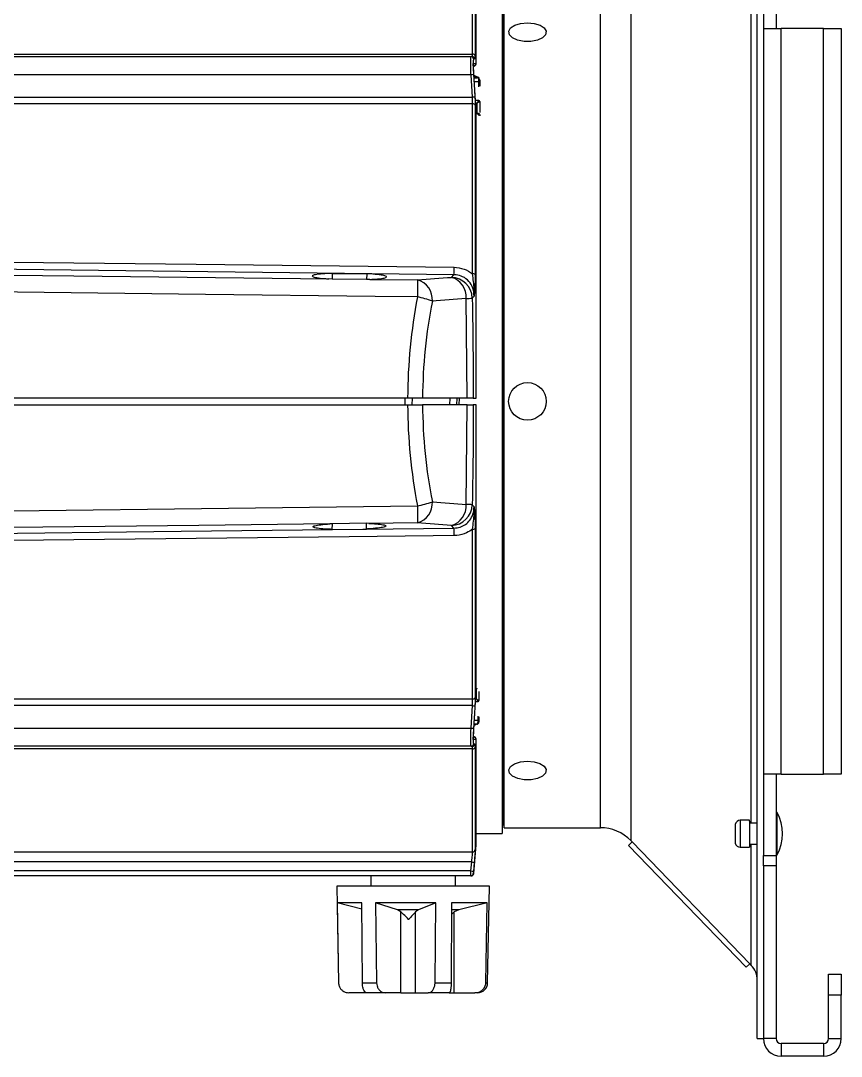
# Model space of a CAD drawing. Extents: x 16.7 to 113.1, y 4.5 to 84.5.
# Drawn here: x 30.74 to 35.58, y 32.04 to 38.15 of the extents above; entities that cross this region are included whole.
import ezdxf

# ---------------------------------------------------------------- set-up
doc = ezdxf.new("R2010")
doc.units = 0
doc.header["$MEASUREMENT"] = 0
doc.layers.add('OBJECT', color=7, linetype='CONTINUOUS')

msp = doc.modelspace()

# ---------------------------------------------------------------- linework, layer by layer
at = {"layer": 'OBJECT'}
for p, q in [((35.0839, 35.9065), (35.0839, 39.6365)), ((33.4043, 37.9565), (33.4043, 38.565)), ((35.1199, 38.5873), (35.1199, 38.1065)), ((35.1948, 38.5873), (35.1948, 38.1065)), ((33.4192, 38.5516), (33.4192, 37.9461)), ((33.4258, 37.9184), (33.4258, 38.5228)), ((33.4259, 37.9174), (33.4259, 38.5215)), ((33.5779, 38.4564), (33.5779, 33.3566)), ((34.3379, 38.4988), (34.3379, 33.3142)), ((33.5909, 35.9065), (33.5909, 38.4225)), ((34.1581, 35.9065), (34.1581, 38.4225)), ((35.0488, 33.4177), (35.0488, 38.3952)), ((33.581, 38.3664), (33.581, 33.4466)), ((35.1199, 38.1065), (35.2248, 38.1065)), ((35.1199, 38.1065), (35.1199, 33.7065)), ((35.2248, 33.7065), (35.2248, 38.1065)), ((35.4749, 38.1065), (35.2248, 38.1065)), ((35.4749, 33.7065), (35.4749, 38.1065)), ((35.4749, 38.1065), (35.5798, 38.1065)), ((35.5798, 38.1065), (35.5798, 33.7065)), ((29.4853, 37.9565), (33.4043, 37.9565)), ((29.3403, 37.9415), (33.3951, 37.9415)), ((33.3951, 37.9415), (33.4026, 37.9415)), ((33.408, 37.9009), (33.4244, 37.9013)), ((33.4245, 37.6184), (33.408, 37.9009)), ((33.395, 37.8344), (29.3363, 37.8344)), ((33.4027, 37.702), (33.395, 37.8344)), ((33.409, 37.8834), (33.4163, 37.887)), ((33.4128, 37.8181), (33.4283, 37.8181)), ((33.4129, 37.8169), (33.4309, 37.8169)), ((33.4409, 37.7922), (33.4143, 37.7922)), ((33.4283, 37.8169), (33.4283, 37.8181)), ((33.4283, 37.8181), (33.4307, 37.818)), ((33.4409, 37.7922), (33.4409, 37.8019)), ((33.4459, 37.8019), (33.4409, 37.8019)), ((33.4409, 37.7634), (33.4409, 37.7922)), ((33.4459, 37.8019), (33.4459, 37.7954)), ((33.4459, 37.7954), (33.4459, 37.7668)), ((29.4853, 37.702), (33.4027, 37.702)), ((33.4043, 37.6628), (29.4853, 37.6628)), ((33.4043, 36.6602), (33.4043, 37.6628)), ((33.4192, 37.6539), (33.4192, 36.6564)), ((33.4409, 37.6819), (33.4208, 37.6819)), ((33.4309, 37.6669), (33.4216, 37.6669)), ((33.4309, 37.6075), (33.4309, 37.6669)), ((33.4459, 37.6769), (33.4459, 37.6123)), ((33.4283, 37.6076), (33.4309, 37.6075)), ((33.4283, 37.6076), (33.4283, 37.6043)), ((33.4307, 37.6044), (33.4283, 37.6043)), ((33.4309, 37.6075), (33.4328, 37.6075)), ((33.4459, 37.6), (33.4459, 37.5911)), ((33.4258, 35.9265), (33.4258, 37.5739)), ((33.4259, 35.9264), (33.4259, 37.573)), ((32.5756, 36.6275), (32.5549, 36.6294)), ((32.5753, 36.6622), (32.5756, 36.6276)), ((32.5753, 36.6622), (32.7792, 36.6599)), ((32.7789, 36.6253), (32.5756, 36.6275)), ((32.7792, 36.6599), (32.7789, 36.6253)), ((32.7986, 36.6266), (32.7789, 36.6253)), ((32.7986, 36.6266), (33.0796, 36.6233)), ((33.2789, 36.6385), (33.2942, 36.6544)), ((33.372, 35.9265), (33.3658, 36.514)), ((33.4131, 36.5279), (33.402, 36.5163)), ((33.0205, 35.9265), (28.3366, 35.9265)), ((28.3366, 35.8865), (33.0205, 35.8865)), ((33.0052, 35.8865), (33.0052, 35.9265)), ((33.048, 35.8865), (33.049, 35.9265)), ((33.372, 35.9265), (33.1089, 35.9265)), ((33.372, 35.8865), (33.1089, 35.8865)), ((33.2702, 35.8865), (33.2712, 35.9265)), ((33.3109, 35.8865), (33.3123, 35.9265)), ((33.3253, 35.8865), (33.3268, 35.9265)), ((33.3658, 35.299), (33.372, 35.8865)), ((33.4082, 35.9265), (33.4258, 35.9265)), ((33.4258, 35.8865), (33.4082, 35.8865)), ((33.4258, 34.2391), (33.4258, 35.8865)), ((33.4259, 34.2399), (33.4259, 35.8863)), ((33.5909, 33.3905), (33.5909, 35.9065)), ((34.1581, 33.3905), (34.1581, 35.9065)), ((35.0839, 32.1465), (35.0839, 35.9065)), ((33.402, 35.2967), (33.4131, 35.285)), ((32.5765, 35.1848), (32.5623, 35.1836)), ((32.5763, 35.1511), (32.5765, 35.1848)), ((32.5763, 35.1511), (32.7782, 35.1534)), ((32.7779, 35.187), (32.5765, 35.1848)), ((32.7912, 35.1863), (32.7779, 35.187)), ((32.7782, 35.1534), (32.7779, 35.187)), ((33.0796, 35.1896), (32.7912, 35.1863)), ((33.2942, 35.1586), (33.2789, 35.1745)), ((33.4043, 34.1502), (33.4043, 35.1528)), ((33.4192, 35.1566), (33.4192, 34.1591)), ((33.408, 33.9121), (33.4245, 34.1946)), ((33.4267, 34.1512), (33.4267, 34.2106)), ((33.4286, 34.2106), (33.4267, 34.2106)), ((33.4417, 34.1949), (33.4417, 34.1412)), ((29.4853, 34.1502), (33.4043, 34.1502)), ((33.4027, 34.111), (29.4853, 34.111)), ((33.395, 33.9786), (33.4027, 34.111)), ((33.4211, 34.1362), (33.4367, 34.1362)), ((33.4219, 34.1512), (33.4267, 34.1512)), ((33.4367, 34.0259), (33.4367, 34.0491)), ((33.4417, 34.0457), (33.4417, 34.0226)), ((33.4267, 34.0012), (33.4132, 34.0012)), ((33.4146, 34.0259), (33.4367, 34.0259)), ((33.4241, 34.0012), (33.4241, 34.001)), ((33.4367, 34.0162), (33.4367, 34.0259)), ((33.4367, 34.0162), (33.4417, 34.0162)), ((33.4417, 34.0226), (33.4417, 34.0162)), ((29.3363, 33.9786), (33.395, 33.9786)), ((33.4088, 33.9261), (33.4163, 33.9259)), ((33.4163, 33.9259), (33.409, 33.9296)), ((33.3951, 33.8715), (29.3403, 33.8715)), ((33.4026, 33.8715), (33.3951, 33.8715)), ((33.4244, 33.9116), (33.408, 33.9121)), ((33.4192, 33.8668), (33.4192, 33.2614)), ((33.4258, 33.2902), (33.4258, 33.8945)), ((33.4259, 33.2915), (33.4259, 33.8955)), ((33.4043, 33.8565), (29.4853, 33.8565)), ((33.4043, 33.2479), (33.4043, 33.8565)), ((35.2248, 33.7065), (35.1199, 33.7065)), ((35.1199, 33.7065), (35.1199, 33.2256)), ((35.1948, 33.7065), (35.1948, 33.2256)), ((35.2248, 33.7065), (35.4749, 33.7065)), ((35.5798, 33.7065), (35.4749, 33.7065)), ((33.581, 33.4466), (33.5779, 33.3566)), ((33.5909, 33.4466), (33.581, 33.4466)), ((35.0388, 33.4352), (34.9838, 33.4352)), ((34.9838, 33.4352), (34.9838, 33.2752)), ((35.0388, 33.4292), (35.0388, 33.4352)), ((35.2023, 33.4802), (35.1948, 33.4802)), ((35.2023, 33.4708), (35.2023, 33.4802)), ((35.2023, 33.2302), (35.2023, 33.4708)), ((33.5909, 33.3905), (34.1581, 33.3905)), ((34.9542, 33.4102), (34.9542, 33.3002)), ((35.0388, 33.4292), (35.0388, 33.2752)), ((35.0839, 33.4177), (35.0388, 33.4177)), ((33.4259, 33.3566), (33.5779, 33.3566)), ((34.3379, 33.3142), (34.3451, 33.3067)), ((29.1853, 33.2479), (33.4043, 33.2479)), ((33.4109, 33.1201), (33.4258, 33.2902)), ((34.3451, 33.3067), (34.3235, 33.2859)), ((34.3235, 33.2859), (35.0183, 32.5667)), ((34.3451, 33.3067), (35.0399, 32.5875)), ((34.9838, 33.2752), (35.0388, 33.2752)), ((35.0388, 33.2927), (35.0839, 33.2927)), ((35.0488, 32.5783), (35.0488, 33.2927)), ((33.3989, 33.1886), (29.1853, 33.1886)), ((33.3943, 33.1357), (33.3989, 33.1886)), ((35.1199, 33.2256), (35.1948, 33.2256)), ((35.1199, 33.1659), (35.1199, 33.2256)), ((35.1948, 33.2302), (35.2023, 33.2302)), ((35.1948, 33.2256), (35.1948, 33.1659)), ((33.3943, 33.1357), (29.0956, 33.1357)), ((35.1948, 33.1659), (35.1199, 33.1659)), ((35.1199, 33.1659), (35.1199, 32.1465)), ((35.1948, 33.1659), (35.1948, 32.1465)), ((33.3933, 33.1065), (28.9684, 33.1065)), ((32.8029, 33.1065), (32.8029, 33.0465)), ((33.3029, 33.0465), (33.3029, 33.1065)), ((32.6029, 33.0465), (32.6129, 32.4754)), ((33.5029, 33.0465), (32.6029, 33.0465)), ((33.4929, 32.4754), (33.5029, 33.0465)), ((32.7503, 32.9465), (32.6046, 32.9465)), ((32.6046, 32.9465), (32.6129, 32.4754)), ((32.7506, 32.9089), (32.6046, 32.9465)), ((32.7536, 32.4754), (32.7503, 32.9465)), ((33.188, 32.9465), (32.8312, 32.9465)), ((32.8312, 32.9465), (32.8379, 32.4754)), ((32.9607, 32.9056), (32.8312, 32.9465)), ((33.188, 32.9465), (33.0841, 32.9056)), ((33.1826, 32.4754), (33.188, 32.9465)), ((33.2794, 32.9465), (33.2779, 32.4754)), ((33.4906, 32.9465), (33.2794, 32.9465)), ((33.4906, 32.9465), (33.3233, 32.9056)), ((33.4819, 32.4754), (33.4906, 32.9465)), ((33.0841, 32.9056), (32.9607, 32.9056)), ((32.9815, 32.8939), (32.9607, 32.9056)), ((32.9815, 32.4165), (32.9815, 32.8939)), ((33.0841, 32.9056), (33.0674, 32.8939)), ((33.0674, 32.4165), (33.0674, 32.8939)), ((33.2963, 32.8939), (33.2792, 32.8785)), ((33.3233, 32.9056), (33.2836, 32.9056)), ((33.3233, 32.9056), (33.2963, 32.8939)), ((33.2963, 32.4165), (33.2963, 32.8939)), ((35.0399, 32.5875), (35.0183, 32.5667)), ((35.0399, 32.5875), (35.0488, 32.5783)), ((35.5049, 32.4015), (35.5049, 32.5265)), ((35.5049, 32.5265), (35.5798, 32.5265)), ((35.5798, 32.5265), (35.5798, 32.4015)), ((32.7536, 32.4754), (32.8379, 32.4754)), ((33.1826, 32.4754), (33.2779, 32.4754)), ((33.4819, 32.4754), (33.4929, 32.4754)), ((32.6739, 32.4165), (32.6728, 32.4165)), ((32.778, 32.4165), (32.6739, 32.4165)), ((32.8877, 32.4165), (32.778, 32.4165)), ((32.9815, 32.4165), (32.8877, 32.4165)), ((32.9815, 32.4165), (33.0674, 32.4165)), ((33.0674, 32.4165), (33.1427, 32.4165)), ((33.2667, 32.4165), (33.1427, 32.4165)), ((33.2667, 32.4165), (33.2963, 32.4165)), ((33.2963, 32.4165), (33.4176, 32.4165)), ((33.4329, 32.4165), (33.4176, 32.4165)), ((35.5798, 32.4015), (35.5049, 32.4015)), ((35.5049, 32.1465), (35.5049, 32.4015)), ((35.5798, 32.1465), (35.5798, 32.4015)), ((35.0839, 32.1465), (35.1199, 32.1465)), ((35.1948, 32.1465), (35.1199, 32.1465)), ((35.2248, 32.1165), (35.2248, 32.0416)), ((35.4749, 32.1165), (35.2248, 32.1165)), ((35.4749, 32.1165), (35.4749, 32.0416)), ((35.5049, 32.1465), (35.5798, 32.1465)), ((35.4749, 32.0416), (35.2248, 32.0416))]:
    msp.add_line(p, q, dxfattribs=at)
at = {"layer": 'OBJECT', "flags": 128}
for points in [[(33.7487, 38.0313), (33.7079, 38.0312), (33.6698, 38.0385), (33.6396, 38.0522), (33.6212, 38.0704), (33.6173, 38.0907), (33.6283, 38.1103), (33.6528, 38.1267), (33.6874, 38.1375), (33.7274, 38.1413), (33.7676, 38.1376), (33.8023, 38.127), (33.827, 38.1107), (33.8384, 38.0911), (33.8348, 38.0708), (33.8167, 38.0525), (33.7867, 38.0387), (33.7487, 38.0313)], [(33.4459, 37.7954), (33.4458, 37.7948), (33.4455, 37.7942), (33.4451, 37.7937), (33.4444, 37.7932), (33.4437, 37.7928), (33.4428, 37.7925), (33.4419, 37.7923), (33.4409, 37.7922)], [(33.4309, 37.6669), (33.4326, 37.6695), (33.4343, 37.672), (33.4359, 37.6744), (33.4373, 37.6765), (33.4386, 37.6783), (33.4396, 37.6798), (33.4403, 37.681), (33.4408, 37.6816), (33.4409, 37.6819)], [(33.4459, 37.6769), (33.4457, 37.6767), (33.445, 37.6763), (33.4439, 37.6755), (33.4424, 37.6745), (33.4406, 37.6733), (33.4384, 37.6719), (33.436, 37.6703), (33.4335, 37.6686), (33.4309, 37.6669)], [(33.4309, 37.6075), (33.4309, 37.6071), (33.4309, 37.6067), (33.4308, 37.6063), (33.4308, 37.6059), (33.4308, 37.6055), (33.4308, 37.6051), (33.4308, 37.6048), (33.4307, 37.6044)], [(29.1853, 36.7452), (29.2927, 36.744), (29.7887, 36.7383), (31.7725, 36.7155), (33.2949, 36.698)], [(33.2942, 36.6544), (32.0032, 36.6695), (30.7123, 36.6847), (29.1846, 36.7027)], [(29.3126, 36.6672), (29.7597, 36.662), (31.0507, 36.647), (32.5549, 36.6294)], [(33.0796, 36.6233), (33.2561, 36.6368), (33.2789, 36.6385)], [(33.0781, 36.5229), (32.8282, 36.526), (31.8282, 36.5381), (28.3366, 36.5804)], [(33.3658, 36.514), (33.1893, 36.5006), (33.1665, 36.4988)], [(28.3366, 35.2326), (28.57, 35.2354), (29.5699, 35.2475), (33.0781, 35.29)], [(33.1665, 35.3141), (33.343, 35.3007), (33.3658, 35.299)], [(29.1846, 35.1103), (30.3934, 35.1245), (31.6844, 35.1397), (33.2942, 35.1586)], [(32.5623, 35.1836), (31.7886, 35.1746), (30.4976, 35.1596), (29.3059, 35.1457)], [(33.2789, 35.1745), (33.1023, 35.1879), (33.0796, 35.1896)], [(33.2949, 35.115), (33.1709, 35.1135), (32.675, 35.1078), (30.6911, 35.085), (29.1853, 35.0677)], [(33.4267, 34.2106), (33.4267, 34.211), (33.4267, 34.2114), (33.4266, 34.2118), (33.4266, 34.2118)], [(33.4267, 34.1512), (33.4293, 34.1495), (33.4318, 34.1478), (33.4342, 34.1462), (33.4363, 34.1448), (33.4382, 34.1436), (33.4397, 34.1426), (33.4408, 34.1418), (33.4415, 34.1414), (33.4417, 34.1412)], [(33.4367, 34.1362), (33.4365, 34.1365), (33.4361, 34.1371), (33.4354, 34.1382), (33.4344, 34.1397), (33.4331, 34.1416), (33.4317, 34.1437), (33.4301, 34.1461), (33.4284, 34.1486), (33.4267, 34.1512)], [(33.4367, 34.0259), (33.4377, 34.0258), (33.4386, 34.0256), (33.4395, 34.0253), (33.4402, 34.0249), (33.4409, 34.0244), (33.4413, 34.0239), (33.4416, 34.0233), (33.4417, 34.0226)], [(33.7495, 33.6734), (33.7087, 33.6732), (33.6705, 33.6803), (33.6401, 33.6939), (33.6215, 33.7121), (33.6172, 33.7323), (33.628, 33.752), (33.6522, 33.7684), (33.6866, 33.7794), (33.7266, 33.7834), (33.7668, 33.7798), (33.8017, 33.7693), (33.8267, 33.7532), (33.8383, 33.7336), (33.835, 33.7133), (33.8172, 33.6949), (33.7874, 33.681), (33.7495, 33.6734)], [(33.4138, 33.1877), (33.4113, 33.1579), (33.4093, 33.1348)]]:
    msp.add_lwpolyline(points, dxfattribs=at)
at = {"layer": 'OBJECT'}
msp.add_circle((33.7279, 35.9065), 0.111, dxfattribs=at)
for centre, radius, start, end in [((33.4057, 37.9426), 0.014, 14.65387, 95.78954), ((33.3951, 37.9265), 0.015, 3.55545, 89.95225), ((33.4026, 37.9265), 0.015, 3.67128, 89.95768), ((33.4094, 37.9003), 0.015, 297.41168, 3.81118), ((33.4131, 37.5872), 0.2478, 90.72233, 94.18073), ((33.4334, 37.8178), 0.00265, 177.14764, 200.86491), ((33.4309, 37.8019), 0.015, 0, 90), ((33.4321, 37.8115), 0.00629, 80.15399, 84.81312), ((33.4307, 37.8151), 0.00444, 35.35689, 46.58504), ((33.4202, 37.4541), 0.2484, 90.59292, 94.04274), ((33.4062, 37.649), 0.0139, 20.57718, 97.92167), ((33.4409, 37.6769), 0.005, 0, 90), ((33.4329, 37.596), 0.00858, 87.90863, 91.29561), ((33.4463, 37.5944), 0.0154, 140.58151, 144.0391), ((29.9021, 36.7312), 3.3929, 358.70314, 359.43982), ((45.8172, 36.3924), 12.7398, 178.96138, 179.41295), ((33.0468, 36.5078), 0.1201, 355.71221, 74.14955), ((33.2461, 36.523), 0.1201, 355.71295, 74.14882), ((33.2764, 36.5129), 0.1256, 1.5417, 88.87073), ((33.4074, 36.641), 0.0194, 52.30498, 99.04846), ((32.9871, 36.0153), 0.5157, 69.64123, 79.8336), ((36.1788, 35.9065), 3.07, 168.87528, 179.62673), ((33.3588, 36.9096), 0.3957, 271.01904, 276.2638), ((36.1788, 35.9065), 3.07, 180.37327, 191.12472), ((32.9871, 35.7977), 0.5157, 280.1667, 290.35847), ((45.8164, 35.4205), 12.7389, 180.58703, 181.03864), ((33.0468, 35.3052), 0.1201, 285.85046, 4.28778), ((33.2461, 35.29), 0.1201, 285.85089, 4.28735), ((33.2764, 35.3001), 0.1256, 271.12921, 358.45836), ((33.3588, 34.903), 0.396, 83.73825, 88.9789), ((29.9018, 35.0818), 3.3933, 0.5602, 1.29681), ((33.4074, 35.172), 0.0194, 260.94793, 307.69652), ((33.4203, 34.3603), 0.2499, 265.96762, 269.39672), ((33.4062, 34.164), 0.0139, 262.07833, 339.42282), ((33.4367, 34.1412), 0.005, 270, 0), ((33.4269, 34.001), 0.000317, 140.58582, 173.06675), ((33.4267, 34.0162), 0.015, 270, 0), ((33.4131, 34.2264), 0.2485, 265.82498, 269.27421), ((33.4094, 33.9126), 0.015, 356.18924, 62.58891), ((33.3951, 33.8865), 0.015, 270.04987, 356.44363), ((33.4026, 33.8865), 0.015, 270.04503, 356.32661), ((33.4057, 33.8704), 0.014, 264.21165, 345.34645), ((34.9838, 33.4052), 0.03, 90, 170.40593), ((34.9611, 33.3552), 0.2717, 332.61209, 27.38791), ((34.1581, 33.1405), 0.25, 44.00773, 90), ((33.4044, 33.2628), 0.0149, 269.56681, 354.44762), ((33.4109, 33.2915), 0.015, 355, 0), ((34.9838, 33.3052), 0.03, 189.59407, 270), ((33.4152, 33.336), 0.1483, 263.66735, 269.45311), ((33.4107, 33.2832), 0.1484, 263.66788, 269.44809), ((33.3933, 33.1215), 0.015, 270.00477, 355.05441), ((33.396, 33.1215), 0.015, 270, 354.25644), ((34.9589, 32.4914), 0.125, 0, 44.00773), ((33.4329, 32.4765), 0.06, 270, 359), ((35.2248, 32.1465), 0.1049, 180, 270), ((35.2248, 32.1465), 0.03, 180, 270), ((35.4749, 32.1465), 0.1049, 270, 0), ((35.4749, 32.1465), 0.03, 270, 0)]:
    msp.add_arc(centre, radius, start, end, dxfattribs=at)
for centre, major_axis, ratio, start_param, end_param in [((33.6887, 35.8935), (4.3755, -2.0916), 0.34326, 1.792197, 1.795775), ((33.4309, 37.8019), (0, 0.015), 0.666667, 4.712389, 6.283185), ((36.0905, 35.9065), (0, 3.195), 0.960876, 1.376633, 1.564537), ((36.0905, 35.9065), (0, 3.195), 0.960876, 1.577056, 1.764959), ((33.6845, 35.9245), (4.3755, 2.0916), 0.34326, 4.488453, 4.490989), ((33.4267, 34.0162), (0, 0.015), 0.666667, 3.141593, 4.712389)]:
    msp.add_ellipse(centre, major_axis=major_axis, ratio=ratio, start_param=start_param, end_param=end_param, dxfattribs=at)
for points, knots in [([(33.4026, 37.9415), (33.4031, 37.9421), (33.404, 37.9434), (33.4042, 37.952), (33.4043, 37.9565)], [0, 0, 0, 0, 0.473398, 1, 1, 1, 1]), ([(33.395, 37.8344), (33.3945, 37.8466), (33.3934, 37.871), (33.3927, 37.9033), (33.3929, 37.9275), (33.3938, 37.9398), (33.3948, 37.941), (33.3951, 37.9415)], [0, 0, 0, 0, 0.216844, 0.433701, 0.650256, 0.866699, 1, 1, 1, 1]), ([(33.4101, 37.9274), (33.4095, 37.9264), (33.4084, 37.9243), (33.4076, 37.9081), (33.4078, 37.8844), (33.4087, 37.8584), (33.4096, 37.8415), (33.41, 37.835)], [0, 0, 0, 0, 0.216835, 0.433686, 0.650167, 0.866491, 1, 1, 1, 1]), ([(33.4176, 37.9275), (33.417, 37.9275), (33.4145, 37.9274), (33.412, 37.9274), (33.4101, 37.9274)], [0, 0, 0, 0, 0.2377669, 1, 1, 1, 1]), ([(33.4192, 37.9461), (33.4192, 37.941), (33.419, 37.9302), (33.4181, 37.9284), (33.4176, 37.9275)], [0, 0, 0, 0, 0.473443, 1, 1, 1, 1]), ([(33.4176, 37.8879), (33.4182, 37.8883), (33.42, 37.8893), (33.4221, 37.8919), (33.4236, 37.8946), (33.4245, 37.8972), (33.4251, 37.9003), (33.4258, 37.9063), (33.4258, 37.9155), (33.4258, 37.9222)], [0, 0, 0, 0, 0.038377, 0.104776, 0.165151, 0.225298, 0.307657, 0.496494, 1, 1, 1, 1]), ([(33.4244, 37.9013), (33.4248, 37.9023), (33.4256, 37.9041), (33.4258, 37.9126), (33.4258, 37.9178), (33.4258, 37.9184)], [0, 0, 0, 0, 0.489871, 0.942612, 1, 1, 1, 1]), ([(33.4163, 37.887), (33.4143, 37.887), (33.4118, 37.8869), (33.4092, 37.8868), (33.4088, 37.8868)], [0, 0, 0, 0, 0.845701, 1, 1, 1, 1]), ([(33.41, 37.835), (33.4106, 37.825), (33.4132, 37.7809), (33.4157, 37.7367), (33.4177, 37.7026)], [0, 0, 0, 0, 0.2260625, 1, 1, 1, 1]), ([(33.4398, 37.8186), (33.4363, 37.8199), (33.4271, 37.8235), (33.4179, 37.827), (33.4122, 37.8292)], [0, 0, 0, 0, 0.3788465, 1, 1, 1, 1]), ([(33.4307, 37.818), (33.4314, 37.8179), (33.432, 37.8178), (33.4327, 37.8177), (33.4327, 37.8177)], [0, 0, 0, 0, 0.973043, 1, 1, 1, 1]), ([(33.4327, 37.8177), (33.4328, 37.8178), (33.4329, 37.8181), (33.4334, 37.8182), (33.4337, 37.8183), (33.4338, 37.8184)], [0, 0, 0, 0, 0.264212, 0.866029, 1, 1, 1, 1]), ([(33.4328, 37.8168), (33.4328, 37.8168), (33.4327, 37.8168), (33.4327, 37.817), (33.4327, 37.8174), (33.4327, 37.8177)], [0, 0, 0, 0, 0.127376, 0.466843, 1, 1, 1, 1]), ([(33.4332, 37.8176), (33.4332, 37.8174), (33.433, 37.8169), (33.4329, 37.8168), (33.4328, 37.8168), (33.4328, 37.8168)], [0, 0, 0, 0, 0.531723, 0.87582, 1, 1, 1, 1]), ([(33.4343, 37.8177), (33.4342, 37.8177), (33.434, 37.8177), (33.4337, 37.8177), (33.4335, 37.8177), (33.4334, 37.8177), (33.4333, 37.8177), (33.4333, 37.8177), (33.4332, 37.8177), (33.4332, 37.8177), (33.4332, 37.8176)], [0, 0, 0, 0, 0.330595, 0.551993, 0.701348, 0.80307, 0.903712, 0.945085, 0.979443, 1, 1, 1, 1]), ([(33.4338, 37.8184), (33.4353, 37.8188), (33.4376, 37.8194), (33.4392, 37.8186), (33.4397, 37.8183)], [0, 0, 0, 0, 0.674292, 1, 1, 1, 1]), ([(33.4433, 37.8152), (33.443, 37.8155), (33.442, 37.8166), (33.4389, 37.8177), (33.4359, 37.8177), (33.4343, 37.8177)], [0, 0, 0, 0, 0.135502, 0.554688, 1, 1, 1, 1]), ([(33.4424, 37.8169), (33.442, 37.8173), (33.4413, 37.8181), (33.4402, 37.8183), (33.4397, 37.8185)], [0, 0, 0, 0, 0.483457, 1, 1, 1, 1]), ([(33.4043, 37.6628), (33.4042, 37.6685), (33.4041, 37.6803), (33.4032, 37.6946), (33.4027, 37.702)], [0, 0, 0, 0, 0.486978, 1, 1, 1, 1]), ([(33.4177, 37.7026), (33.4181, 37.6939), (33.419, 37.676), (33.4192, 37.6614), (33.4192, 37.6539)], [0, 0, 0, 0, 0.488652, 1, 1, 1, 1]), ([(33.4258, 37.5739), (33.4257, 37.5805), (33.4256, 37.5938), (33.4249, 37.6101), (33.4245, 37.6184)], [0, 0, 0, 0, 0.491582, 1, 1, 1, 1]), ([(33.4327, 37.6046), (33.4327, 37.6046), (33.432, 37.6045), (33.4314, 37.6045), (33.4307, 37.6044)], [0, 0, 0, 0, 0.02696, 1, 1, 1, 1]), ([(33.4327, 37.6046), (33.4327, 37.6051), (33.4327, 37.6059), (33.4327, 37.6069), (33.4328, 37.6074), (33.4328, 37.6075)], [0, 0, 0, 0, 0.533229, 0.872808, 1, 1, 1, 1]), ([(33.4338, 37.6034), (33.4335, 37.6036), (33.4332, 37.6039), (33.4328, 37.6043), (33.4327, 37.6045), (33.4327, 37.6046)], [0, 0, 0, 0, 0.506941, 0.825513, 1, 1, 1, 1]), ([(33.4328, 37.6075), (33.4328, 37.6074), (33.4329, 37.6069), (33.433, 37.6059), (33.4332, 37.6051), (33.4332, 37.6046)], [0, 0, 0, 0, 0.124144, 0.468228, 1, 1, 1, 1]), ([(33.4328, 37.6075), (33.4337, 37.6074), (33.4361, 37.6072), (33.4396, 37.6063), (33.4424, 37.6051), (33.4434, 37.6041), (33.4437, 37.6038)], [0, 0, 0, 0, 0.189569, 0.511814, 0.852122, 1, 1, 1, 1]), ([(33.4332, 37.6046), (33.4332, 37.6046), (33.4332, 37.6045), (33.4333, 37.6045), (33.4335, 37.6044), (33.4339, 37.6043), (33.4342, 37.6042), (33.4343, 37.6042)], [0, 0, 0, 0, 0.032681, 0.075199, 0.183694, 0.638705, 1, 1, 1, 1]), ([(33.4412, 37.5946), (33.441, 37.5951), (33.4402, 37.5968), (33.4376, 37.6), (33.4351, 37.6023), (33.4338, 37.6034)], [0, 0, 0, 0, 0.136396, 0.555233, 1, 1, 1, 1]), ([(33.4343, 37.6042), (33.4361, 37.6032), (33.4395, 37.6014), (33.4426, 37.5987), (33.4434, 37.5974), (33.4434, 37.5973)], [0, 0, 0, 0, 0.510027, 0.983145, 1, 1, 1, 1]), ([(33.4433, 37.6023), (33.4427, 37.6026), (33.4414, 37.6032), (33.4382, 37.6038), (33.4355, 37.604), (33.4343, 37.6042)], [0, 0, 0, 0, 0.284331, 0.683277, 1, 1, 1, 1]), ([(33.2949, 36.698), (33.315, 36.6961), (33.3548, 36.6923), (33.3879, 36.6708), (33.4043, 36.6602)], [0, 0, 0, 0, 0.505217, 1, 1, 1, 1]), ([(32.5753, 36.6622), (32.5601, 36.6616), (32.5239, 36.66), (32.4816, 36.6558), (32.4564, 36.6499), (32.4562, 36.6433), (32.481, 36.6368), (32.5186, 36.6322), (32.5467, 36.6301), (32.5549, 36.6294)], [0, 0, 0, 0, 0.117568, 0.279861, 0.442586, 0.605907, 0.769589, 0.933238, 1, 1, 1, 1]), ([(32.7986, 36.6266), (32.8144, 36.6275), (32.8498, 36.6295), (32.8855, 36.6345), (32.9011, 36.6407), (32.8911, 36.6474), (32.8569, 36.6537), (32.8146, 36.6577), (32.7862, 36.6595), (32.7792, 36.6599)], [0, 0, 0, 0, 0.132307, 0.294526, 0.457212, 0.620426, 0.783854, 0.947086, 1, 1, 1, 1]), ([(33.4131, 36.5279), (33.4117, 36.5436), (33.4089, 36.5751), (33.3843, 36.6159), (33.3487, 36.6436), (33.3162, 36.6535), (33.2985, 36.6542), (33.2942, 36.6544)], [0, 0, 0, 0, 0.251338, 0.503313, 0.735354, 0.935196, 1, 1, 1, 1]), ([(33.4131, 36.5279), (33.4131, 36.528), (33.4146, 36.5555), (33.4119, 36.5946), (33.4061, 36.6443), (33.4043, 36.6602)], [0, 0, 0, 0, 0.00294, 0.680839, 1, 1, 1, 1]), ([(33.4192, 36.6564), (33.4191, 36.6407), (33.4187, 36.6071), (33.4162, 36.566), (33.4142, 36.5408), (33.4131, 36.528), (33.4131, 36.5279)], [0, 0, 0, 0, 0.298756, 0.643488, 0.99732, 1, 1, 1, 1]), ([(33.402, 36.5163), (33.4028, 36.4732), (33.4066, 36.2766), (33.4075, 36.08), (33.4082, 35.9265)], [0, 0, 0, 0, 0.2192209, 1, 1, 1, 1]), ([(33.1089, 35.9265), (33.096, 35.9265), (33.0721, 35.9265), (33.0391, 35.9265), (33.0228, 35.9265), (33.0205, 35.9265)], [0, 0, 0, 0, 0.499397, 0.929176, 1, 1, 1, 1]), ([(33.0205, 35.8865), (33.0369, 35.8865), (33.0673, 35.8865), (33.0955, 35.8865), (33.1072, 35.8865), (33.1089, 35.8865)], [0, 0, 0, 0, 0.499401, 0.929163, 1, 1, 1, 1]), ([(33.4082, 35.9265), (33.4056, 35.9265), (33.4004, 35.9265), (33.3815, 35.9265), (33.372, 35.9265)], [0, 0, 0, 0, 0.5, 1, 1, 1, 1]), ([(33.372, 35.8865), (33.3815, 35.8865), (33.4004, 35.8865), (33.4056, 35.8865), (33.4082, 35.8865)], [0, 0, 0, 0, 0.5, 1, 1, 1, 1]), ([(33.4082, 35.8865), (33.4079, 35.8031), (33.4074, 35.6065), (33.4039, 35.4099), (33.402, 35.2967)], [0, 0, 0, 0, 0.423826, 1, 1, 1, 1]), ([(33.2942, 35.1586), (33.3064, 35.1598), (33.3309, 35.1622), (33.3637, 35.1797), (33.3901, 35.206), (33.4095, 35.2419), (33.4118, 35.27), (33.4131, 35.285)], [0, 0, 0, 0, 0.182197, 0.364244, 0.551045, 0.759195, 1, 1, 1, 1]), ([(33.4043, 35.1528), (33.4061, 35.1687), (33.4119, 35.2184), (33.4146, 35.2574), (33.4131, 35.2849), (33.4131, 35.285)], [0, 0, 0, 0, 0.319161, 0.99706, 1, 1, 1, 1]), ([(33.4131, 35.285), (33.4131, 35.2849), (33.4141, 35.2724), (33.4162, 35.2472), (33.4187, 35.2063), (33.4191, 35.1722), (33.4192, 35.1566)], [0, 0, 0, 0, 0.002681, 0.34979, 0.701236, 1, 1, 1, 1]), ([(32.5763, 35.1511), (32.5615, 35.1517), (32.5262, 35.1532), (32.4849, 35.1574), (32.4603, 35.1632), (32.4603, 35.1697), (32.4849, 35.1761), (32.523, 35.1807), (32.5526, 35.1829), (32.5623, 35.1836)], [0, 0, 0, 0, 0.115333, 0.275775, 0.436647, 0.598106, 0.75992, 0.921699, 1, 1, 1, 1]), ([(32.7912, 35.1863), (32.8069, 35.1854), (32.842, 35.1836), (32.879, 35.1788), (32.8966, 35.1728), (32.8893, 35.1663), (32.8578, 35.16), (32.8163, 35.1558), (32.7868, 35.1539), (32.7782, 35.1534)], [0, 0, 0, 0, 0.128648, 0.288962, 0.449731, 0.611042, 0.772603, 0.934008, 1, 1, 1, 1]), ([(33.4043, 35.1528), (33.3928, 35.1451), (33.3647, 35.1263), (33.3255, 35.1162), (33.3002, 35.1152), (33.2949, 35.115)], [0, 0, 0, 0, 0.355603, 0.866053, 1, 1, 1, 1]), ([(33.4245, 34.1946), (33.4248, 34.2026), (33.4256, 34.2189), (33.4257, 34.2323), (33.4258, 34.2391)], [0, 0, 0, 0, 0.494, 1, 1, 1, 1]), ([(33.4286, 34.2106), (33.4286, 34.2107), (33.4285, 34.2111), (33.4285, 34.2114), (33.4285, 34.2117)], [0, 0, 0, 0, 0.358883, 1, 1, 1, 1]), ([(33.4287, 34.2116), (33.4287, 34.2114), (33.4287, 34.211), (33.4286, 34.2107), (33.4286, 34.2106)], [0, 0, 0, 0, 0.635959, 1, 1, 1, 1]), ([(33.4312, 34.2109), (33.4312, 34.2109), (33.4304, 34.2106), (33.4295, 34.2106), (33.4286, 34.2106)], [0, 0, 0, 0, 0.01502, 1, 1, 1, 1]), ([(33.4027, 34.111), (33.4032, 34.118), (33.4041, 34.1323), (33.4042, 34.1441), (33.4043, 34.1502)], [0, 0, 0, 0, 0.487934, 1, 1, 1, 1]), ([(33.4177, 34.1104), (33.4171, 34.1004), (33.4146, 34.0563), (33.412, 34.0121), (33.41, 33.9779)], [0, 0, 0, 0, 0.226059, 1, 1, 1, 1]), ([(33.4192, 34.1591), (33.4192, 34.1519), (33.419, 34.1373), (33.4181, 34.1195), (33.4177, 34.1104)], [0, 0, 0, 0, 0.488111, 1, 1, 1, 1]), ([(33.4285, 34.0012), (33.4285, 34.0012), (33.4285, 34.0013), (33.4286, 34.0013), (33.4286, 34.0013)], [0, 0, 0, 0, 0.641737, 1, 1, 1, 1]), ([(33.4286, 34.0013), (33.4286, 34.0013), (33.4287, 34.0013), (33.4287, 34.0013), (33.4287, 34.0012)], [0, 0, 0, 0, 0.363938, 1, 1, 1, 1]), ([(33.3951, 33.8715), (33.3946, 33.8727), (33.3934, 33.8751), (33.3927, 33.8938), (33.3929, 33.9214), (33.3937, 33.9515), (33.3947, 33.9711), (33.395, 33.9786)], [0, 0, 0, 0, 0.216873, 0.43376, 0.650333, 0.866771, 1, 1, 1, 1]), ([(33.41, 33.9779), (33.4094, 33.9674), (33.4083, 33.9463), (33.4076, 33.9185), (33.4078, 33.8976), (33.4088, 33.887), (33.4097, 33.8859), (33.4101, 33.8855)], [0, 0, 0, 0, 0.2168006, 0.433616, 0.650077, 0.866405, 1, 1, 1, 1]), ([(33.4257, 33.8969), (33.4257, 33.8999), (33.4258, 33.9065), (33.4253, 33.9113), (33.4247, 33.9153), (33.4233, 33.9192), (33.4206, 33.923), (33.4175, 33.9257), (33.4149, 33.9264), (33.414, 33.9267)], [0, 0, 0, 0, 0.2402849, 0.5300438, 0.6703056, 0.7734995, 0.854493, 0.9491096, 1, 1, 1, 1]), ([(33.4043, 33.8565), (33.4042, 33.8605), (33.4041, 33.8685), (33.4032, 33.8714), (33.4027, 33.8715), (33.4026, 33.8715)], [0, 0, 0, 0, 0.471918, 0.943784, 1, 1, 1, 1]), ([(33.4101, 33.8855), (33.4107, 33.8855), (33.4132, 33.8855), (33.4157, 33.8855), (33.4176, 33.8855)], [0, 0, 0, 0, 0.237767, 1, 1, 1, 1]), ([(33.4176, 33.8855), (33.418, 33.8847), (33.419, 33.8831), (33.4192, 33.8725), (33.4192, 33.8668)], [0, 0, 0, 0, 0.474046, 1, 1, 1, 1]), ([(33.4258, 33.8945), (33.4257, 33.8992), (33.4256, 33.9088), (33.4248, 33.9107), (33.4244, 33.9116)], [0, 0, 0, 0, 0.487699, 1, 1, 1, 1]), ([(33.3989, 33.1886), (33.3996, 33.1956), (33.4011, 33.2096), (33.4028, 33.2278), (33.4041, 33.2419), (33.4042, 33.2459), (33.4043, 33.2479)], [0, 0, 0, 0, 0.249667, 0.499371, 0.748129, 1, 1, 1, 1]), ([(33.4192, 33.2614), (33.4192, 33.259), (33.419, 33.2541), (33.4178, 33.2369), (33.4161, 33.2143), (33.4146, 33.1967), (33.4138, 33.1877)], [0, 0, 0, 0, 0.247259, 0.4945066, 0.7421473, 1, 1, 1, 1]), ([(33.3933, 33.1065), (33.3933, 33.1068), (33.3932, 33.1075), (33.3934, 33.1126), (33.3937, 33.1202), (33.394, 33.1284), (33.3942, 33.1337), (33.3943, 33.1357)], [0, 0, 0, 0, 0.2180616, 0.4361209, 0.6542341, 0.8725216, 1, 1, 1, 1]), ([(33.4093, 33.1348), (33.4091, 33.1331), (33.4088, 33.1297), (33.4085, 33.1253), (33.4083, 33.122), (33.4082, 33.1204), (33.4082, 33.1202), (33.4082, 33.1202)], [0, 0, 0, 0, 0.219069, 0.438186, 0.656833, 0.874763, 1, 1, 1, 1]), ([(33.4082, 33.1202), (33.4083, 33.1202), (33.409, 33.1202), (33.4105, 33.1202), (33.4102, 33.1202), (33.41, 33.1202)], [0, 0, 0, 0, 0.071856, 0.359279, 1, 1, 1, 1]), ([(33.0264, 32.8477), (33.0263, 32.8478), (33.0168, 32.8585), (33.0013, 32.8756), (32.9867, 32.8891), (32.9815, 32.8939)], [0, 0, 0, 0, 0.004613, 0.647692, 1, 1, 1, 1]), ([(33.0674, 32.8939), (33.0617, 32.8875), (33.0493, 32.8737), (33.0345, 32.8567), (33.0265, 32.8478), (33.0264, 32.8477)], [0, 0, 0, 0, 0.4580522, 0.9953876, 1, 1, 1, 1]), ([(32.6129, 32.4754), (32.6136, 32.469), (32.615, 32.4562), (32.6247, 32.4392), (32.6389, 32.426), (32.6561, 32.4179), (32.6683, 32.4169), (32.6739, 32.4165)], [0, 0, 0, 0, 0.198027, 0.395862, 0.598901, 0.814823, 1, 1, 1, 1]), ([(32.778, 32.4165), (32.775, 32.4172), (32.7692, 32.4187), (32.7615, 32.4305), (32.7561, 32.4475), (32.7539, 32.4636), (32.7537, 32.4729), (32.7536, 32.4754)], [0, 0, 0, 0, 0.2417465, 0.4840047, 0.7118006, 0.9220505, 1, 1, 1, 1]), ([(32.8379, 32.4754), (32.8385, 32.469), (32.8397, 32.4562), (32.8476, 32.4392), (32.8591, 32.426), (32.8731, 32.4179), (32.8831, 32.4169), (32.8877, 32.4165)], [0, 0, 0, 0, 0.198026, 0.395861, 0.5989, 0.814818, 1, 1, 1, 1]), ([(33.1427, 32.4165), (33.1475, 32.4172), (33.1572, 32.4187), (33.1698, 32.4305), (33.1786, 32.4475), (33.1822, 32.4636), (33.1825, 32.4729), (33.1826, 32.4754)], [0, 0, 0, 0, 0.241749, 0.484005, 0.7118, 0.922051, 1, 1, 1, 1]), ([(33.2779, 32.4754), (33.2778, 32.469), (33.2775, 32.4562), (33.2757, 32.4392), (33.2731, 32.426), (33.27, 32.4179), (33.2677, 32.4169), (33.2667, 32.4165)], [0, 0, 0, 0, 0.198026, 0.395861, 0.598899, 0.814819, 1, 1, 1, 1]), ([(33.4176, 32.4165), (33.4254, 32.4172), (33.4409, 32.4187), (33.4612, 32.4305), (33.4755, 32.4475), (33.4812, 32.4636), (33.4817, 32.4729), (33.4819, 32.4754)], [0, 0, 0, 0, 0.241744, 0.484005, 0.7118, 0.922051, 1, 1, 1, 1])]:
    msp.add_open_spline(points, degree=3, knots=knots, dxfattribs=at)

doc.saveas('drawing.dxf')
